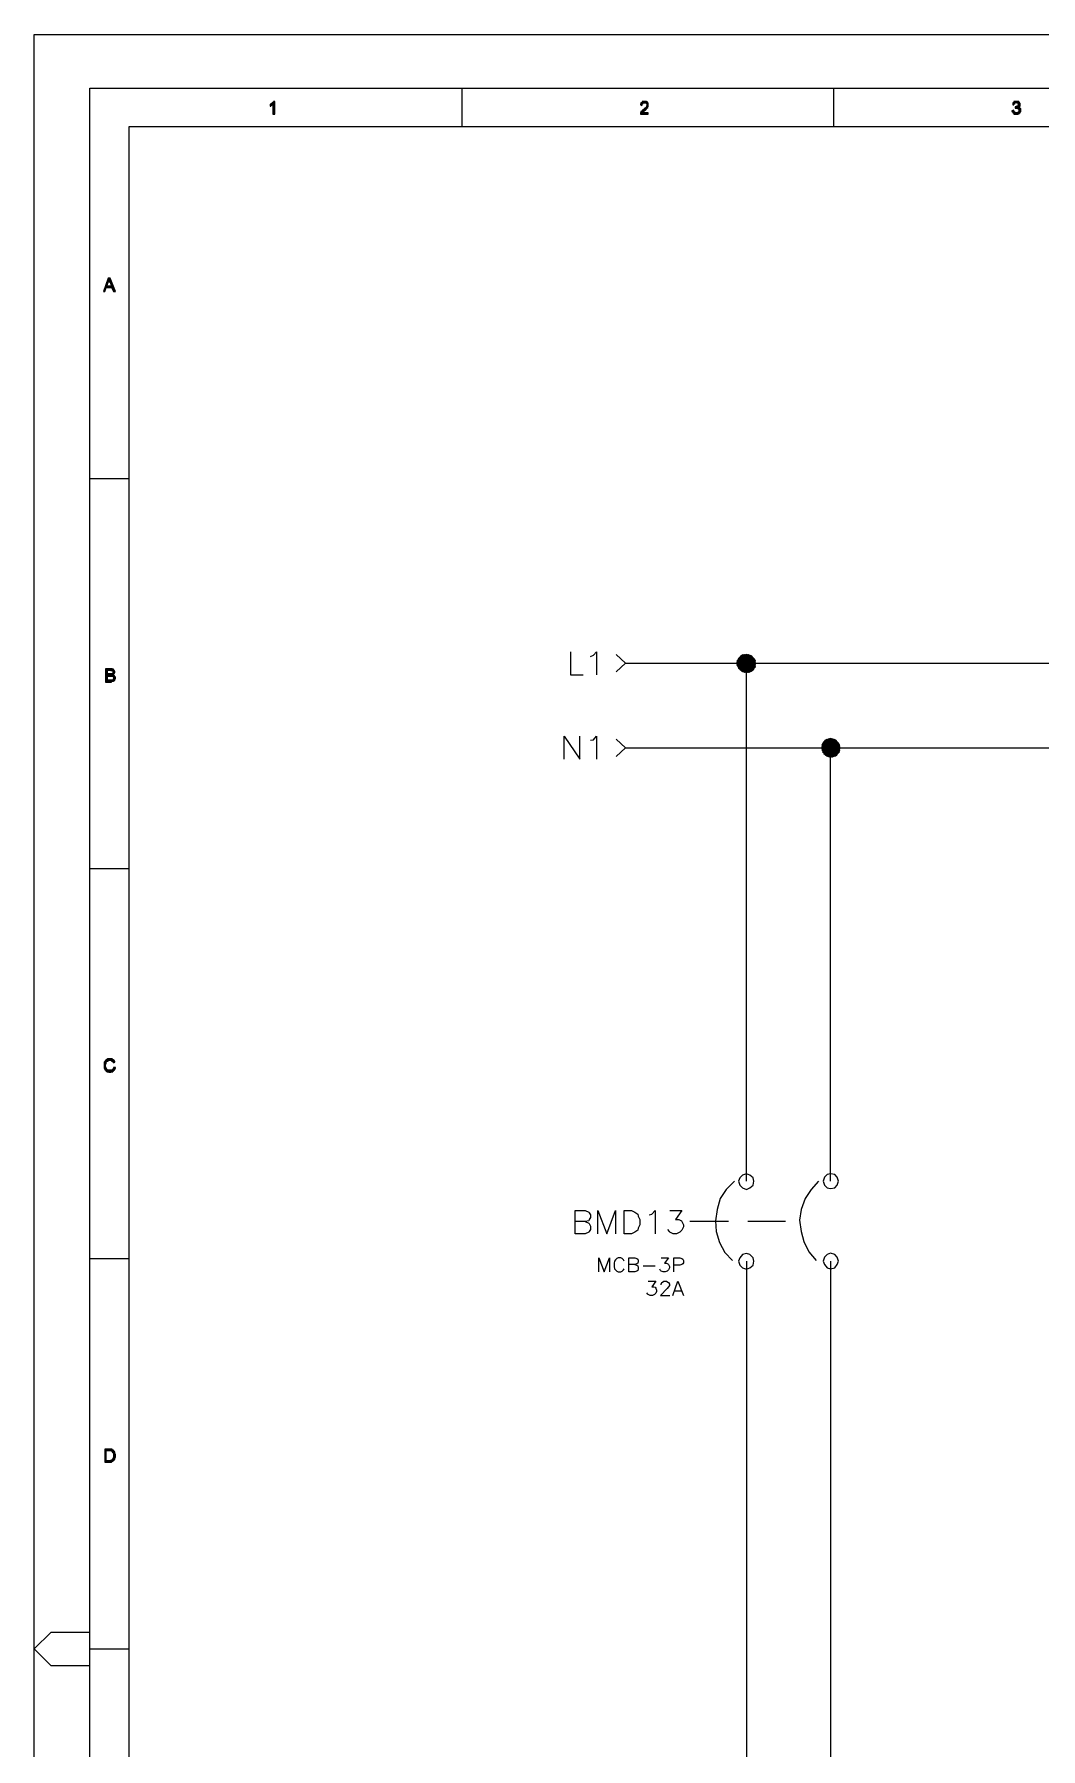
# Model space of a CAD drawing. Header units: millimetres. Extents: x 3 to 291, y 6 to 496.
# Drawn here: x 3 to 66.5, y 388.4 to 496.4 of the extents above; entities that cross this region are included whole.
import ezdxf

# ---------------------------------------------------------------- set-up
doc = ezdxf.new("R2010")
doc.units = ezdxf.units.MM
doc.layers.get('0').update_dxf_attribs({"linetype": 'CONTINUOUS'})

msp = doc.modelspace()

# ---------------------------------------------------------------- hatches: boundary and pattern name
for points in [[(17.95, 492.02), (17.9, 492.02), (17.9, 491.97), (17.9, 491.89), (17.95, 491.89), (17.95, 491.94), (17.98, 491.94), (18.03, 491.97), (18.07, 491.97), (18.07, 492.02)], [(18.2, 492.19), (18.12, 492.19), (18.12, 492.15), (18.07, 492.15), (18.07, 492.1), (18.03, 492.1), (18.03, 492.06), (17.98, 492.06), (17.98, 492.02), (17.95, 492.02), (18.07, 492.02), (18.07, 491.38), (18.2, 491.38)], [(41.49, 492.19), (41.46, 492.19), (41.41, 492.19), (41.36, 492.19), (41.36, 492.15), (41.33, 492.15), (41.33, 492.14), (41.33, 492.1), (41.28, 492.1), (41.28, 492.06), (41.25, 492.02), (41.25, 491.97), (41.33, 491.94), (41.36, 491.97), (41.36, 492.02), (41.36, 492.06), (41.41, 492.06), (41.41, 492.1), (41.46, 492.1), (41.49, 492.1), (41.71, 492.1), (41.71, 492.15), (41.71, 492.14), (41.66, 492.15), (41.66, 492.14), (41.63, 492.19), (41.58, 492.19), (41.54, 492.19)], [(41.71, 492.1), (41.49, 492.1), (41.54, 492.1), (41.58, 492.1), (41.63, 492.1), (41.63, 492.06), (41.66, 492.02), (41.66, 491.97), (41.66, 491.94), (41.63, 491.89), (41.63, 491.86), (41.58, 491.81), (41.54, 491.76), (41.49, 491.72), (41.46, 491.67), (41.41, 491.67), (41.41, 491.64), (41.36, 491.64), (41.36, 491.59), (41.33, 491.59), (41.33, 491.56), (41.28, 491.56), (41.28, 491.51), (41.25, 491.48), (41.25, 491.43), (41.25, 491.38), (41.74, 491.38), (41.74, 491.48), (41.36, 491.48), (41.41, 491.51), (41.41, 491.56), (41.46, 491.56), (41.49, 491.59), (41.54, 491.64), (41.58, 491.67), (41.63, 491.72), (41.66, 491.76), (41.71, 491.81), (41.71, 491.86), (41.74, 491.86), (41.74, 491.89), (41.74, 491.94), (41.74, 491.97), (41.74, 492.02), (41.74, 492.06)], [(64.76, 492.15), (64.76, 492.1), (64.71, 492.1), (64.71, 492.06), (64.71, 492.02), (64.71, 491.97), (64.79, 491.97), (64.79, 492.02), (64.84, 492.06), (64.84, 492.1), (64.87, 492.1), (64.92, 492.15), (64.92, 492.14)], [(64.92, 492.19), (64.87, 492.19), (64.84, 492.19), (64.79, 492.19), (64.79, 492.15), (64.79, 492.14), (64.76, 492.15), (64.92, 492.15), (64.95, 492.15), (64.95, 492.1), (65, 492.1), (65.04, 492.1), (65.04, 492.06), (65.09, 492.02), (65.09, 491.97), (65.04, 491.94), (65.04, 491.89), (65, 491.89), (64.95, 491.89), (64.95, 491.86), (64.92, 491.86), (65.09, 491.86), (65.14, 491.86), (65.14, 491.89), (65.17, 491.89), (65.17, 491.94), (65.17, 491.97), (65.17, 492.02), (65.17, 492.06), (65.14, 492.1), (65.14, 492.15), (65.09, 492.15), (65.09, 492.19), (65.04, 492.19), (65, 492.19), (64.95, 492.19)], [(65.14, 491.81), (64.95, 491.81), (64.95, 491.76), (65, 491.76), (65.04, 491.76), (65.04, 491.72), (65.09, 491.72), (65.09, 491.67), (65.09, 491.64), (65.09, 491.59), (65.09, 491.56), (65.09, 491.51), (65.04, 491.51), (65.04, 491.48), (65, 491.48), (64.95, 491.48), (64.76, 491.48), (64.76, 491.43), (64.79, 491.43), (64.79, 491.38), (64.84, 491.38), (64.87, 491.38), (64.92, 491.38), (64.95, 491.38), (65, 491.38), (65.04, 491.38), (65.09, 491.43), (65.14, 491.43), (65.14, 491.48), (65.17, 491.48), (65.17, 491.51), (65.22, 491.56), (65.22, 491.59), (65.22, 491.64), (65.22, 491.67), (65.22, 491.72), (65.17, 491.76)], [(64.87, 491.86), (64.87, 491.76), (64.92, 491.76), (64.95, 491.81), (65.14, 491.81), (65.09, 491.81), (65.04, 491.86), (65.09, 491.86), (64.92, 491.86)], [(64.79, 491.64), (64.66, 491.59), (64.66, 491.56), (64.71, 491.56), (64.71, 491.51), (64.71, 491.48), (64.76, 491.48), (64.95, 491.48), (64.92, 491.48), (64.87, 491.48), (64.84, 491.51), (64.79, 491.56), (64.79, 491.59)], [(7.83, 481.05), (7.69, 481.05), (7.4, 480.21), (7.48, 480.21), (7.58, 480.46), (7.91, 480.46), (7.61, 480.54), (7.69, 480.79), (7.74, 480.84), (7.74, 480.89), (7.74, 480.92), (7.74, 480.97)], [(7.83, 481.05), (7.74, 480.97), (7.74, 480.92), (7.78, 480.92), (7.78, 480.89), (7.78, 480.84), (7.78, 480.79), (7.83, 480.79), (7.91, 480.54), (7.61, 480.54), (7.91, 480.46), (8.04, 480.21), (8.16, 480.21)], [(7.83, 456.43), (7.53, 456.43), (7.53, 455.59), (7.83, 455.59), (7.86, 455.59), (7.91, 455.59), (7.91, 455.64), (7.96, 455.64), (7.99, 455.64), (8.04, 455.64), (8.07, 455.67), (8.12, 455.72), (7.66, 455.72), (7.66, 455.97), (7.83, 455.97), (8.07, 455.97), (8.07, 456.02), (8.04, 456.02), (8.04, 456.05), (7.99, 456.05), (8.04, 456.05), (7.66, 456.1), (7.66, 456.35), (7.78, 456.35), (8.07, 456.35), (8.04, 456.35), (8.04, 456.4), (7.99, 456.4), (7.96, 456.4), (7.96, 456.43), (7.91, 456.43), (7.86, 456.43)], [(8.07, 456.35), (7.78, 456.35), (7.83, 456.35), (7.86, 456.32), (7.91, 456.32), (7.96, 456.32), (7.99, 456.27), (7.99, 456.24), (7.99, 456.19), (7.99, 456.15), (7.99, 456.14), (7.96, 456.1), (7.91, 456.1), (7.86, 456.1), (7.83, 456.1), (7.66, 456.1), (8.04, 456.05), (8.04, 456.1), (8.07, 456.1), (8.07, 456.15), (8.07, 456.14), (8.12, 456.19), (8.12, 456.24), (8.12, 456.27), (8.07, 456.27), (8.07, 456.32)], [(8.07, 455.97), (7.83, 455.97), (7.86, 455.97), (7.91, 455.97), (7.96, 455.97), (7.99, 455.97), (7.99, 455.94), (8.04, 455.94), (8.04, 455.89), (8.04, 455.86), (8.04, 455.81), (8.04, 455.76), (7.99, 455.76), (7.99, 455.72), (7.96, 455.72), (7.91, 455.72), (7.86, 455.72), (7.83, 455.72), (7.66, 455.72), (8.12, 455.72), (8.12, 455.76), (8.16, 455.81), (8.16, 455.86), (8.16, 455.89), (8.12, 455.94), (8.12, 455.97)], [(7.83, 431.83), (7.78, 431.83), (7.74, 431.83), (7.69, 431.83), (7.66, 431.83), (7.61, 431.8), (7.61, 431.78), (7.58, 431.8), (7.58, 431.75), (7.53, 431.75), (7.53, 431.7), (7.48, 431.7), (7.48, 431.67), (7.45, 431.62), (7.45, 431.58), (7.45, 431.53), (7.45, 431.5), (7.45, 431.45), (7.45, 431.4), (7.45, 431.37), (7.45, 431.32), (7.45, 431.29), (7.45, 431.24), (7.48, 431.2), (7.48, 431.15), (7.53, 431.12), (7.58, 431.07), (7.78, 431.12), (7.74, 431.12), (7.69, 431.12), (7.66, 431.12), (7.66, 431.15), (7.61, 431.15), (7.61, 431.2), (7.58, 431.2), (7.58, 431.24), (7.58, 431.29), (7.53, 431.32), (7.53, 431.37), (7.53, 431.4), (7.53, 431.45), (7.53, 431.5), (7.53, 431.53), (7.58, 431.53), (7.58, 431.58), (7.58, 431.62), (7.58, 431.67), (7.61, 431.67), (7.66, 431.7), (7.69, 431.7), (7.69, 431.75), (7.74, 431.75), (7.78, 431.75), (7.83, 431.75), (8.04, 431.75), (8.04, 431.8), (8.04, 431.78), (7.99, 431.8), (7.99, 431.78), (7.96, 431.83), (7.91, 431.83), (7.86, 431.83)], [(8.04, 431.29), (8.04, 431.24), (7.99, 431.2), (7.99, 431.15), (7.96, 431.15), (7.96, 431.12), (7.91, 431.12), (7.86, 431.12), (7.83, 431.12), (7.78, 431.12), (7.58, 431.07), (7.61, 431.07), (7.61, 431.02), (7.66, 431.02), (7.69, 431.02), (7.74, 430.99), (7.78, 430.99), (7.83, 430.99), (7.86, 430.99), (7.86, 431.02), (7.91, 431.02), (7.96, 431.02), (7.99, 431.02), (7.99, 431.07), (8.04, 431.07), (8.04, 431.12), (8.07, 431.12), (8.07, 431.15), (8.12, 431.15), (8.12, 431.2), (8.12, 431.24), (8.16, 431.24), (8.16, 431.29)], [(8.04, 431.75), (7.83, 431.75), (7.86, 431.75), (7.91, 431.75), (7.91, 431.7), (7.96, 431.7), (7.99, 431.7), (7.99, 431.67), (7.99, 431.62), (8.04, 431.62), (8.04, 431.58), (8.12, 431.62), (8.12, 431.67), (8.12, 431.7), (8.07, 431.7), (8.07, 431.75)], [(7.74, 407.23), (7.48, 407.23), (7.48, 406.42), (7.78, 406.42), (7.83, 406.42), (7.86, 406.42), (7.91, 406.42), (7.96, 406.47), (7.99, 406.47), (8.04, 406.5), (7.58, 406.5), (7.58, 407.15), (7.74, 407.15), (8.04, 407.15), (8.04, 407.18), (7.99, 407.18), (7.96, 407.18), (7.96, 407.23), (7.91, 407.23), (7.86, 407.23), (7.83, 407.23), (7.78, 407.23)], [(8.04, 407.15), (7.74, 407.15), (7.78, 407.15), (7.83, 407.15), (7.86, 407.15), (7.91, 407.15), (7.91, 407.1), (7.96, 407.1), (7.96, 407.05), (7.99, 407.05), (7.99, 407.02), (8.04, 406.97), (8.04, 406.93), (8.04, 406.88), (8.04, 406.85), (8.04, 406.8), (8.04, 406.77), (8.04, 406.72), (8.04, 406.67), (7.99, 406.67), (7.99, 406.64), (7.99, 406.59), (7.96, 406.59), (7.96, 406.55), (7.91, 406.55), (7.86, 406.55), (7.86, 406.5), (7.83, 406.5), (7.78, 406.5), (7.74, 406.5), (7.58, 406.5), (8.04, 406.5), (8.04, 406.55), (8.07, 406.55), (8.07, 406.59), (8.12, 406.59), (8.12, 406.64), (8.12, 406.67), (8.12, 406.72), (8.16, 406.72), (8.16, 406.77), (8.16, 406.8), (8.16, 406.85), (8.16, 406.88), (8.16, 406.93), (8.12, 406.93), (8.12, 406.97), (8.12, 407.02), (8.12, 407.05), (8.07, 407.1)]]:
    msp.add_hatch(color=7).paths.add_polyline_path(points)

# ---------------------------------------------------------------- linework, layer by layer
at = {"color": 7, "linetype": 'Continuous', "lineweight": 25}
for points in [[(3.04, 496.42), (291.47, 496.42), (291.47, 292.69), (3.04, 292.69)], [(9.02, 490.62), (285.49, 490.62), (285.49, 298.76), (9.02, 298.76)]]:
    msp.add_lwpolyline(points, close=True, dxfattribs=at)
at = {"color": 7, "linetype": 'Continuous', "lineweight": 5}
msp.add_lwpolyline([(6.55, 493.03), (287.96, 493.03), (287.96, 296.27), (6.55, 296.27)], close=True, dxfattribs=at)
for points in [[(30.01, 490.58), (30.01, 493.03), (30.01, 493.03)], [(53.44, 490.58), (53.44, 493.03), (53.44, 493.03)], [(6.55, 468.43), (9.02, 468.43), (9.02, 468.43)], [(6.55, 443.83), (9.02, 443.83), (9.02, 443.83)], [(6.55, 419.26), (9.02, 419.26), (9.02, 419.26)], [(47.93, 419.09), (47.93, 376.69), (47.93, 376.69)], [(53.22, 419.09), (53.22, 376.74), (53.22, 376.74)], [(6.55, 393.58), (4.1, 393.58), (3.04, 394.64), (4.1, 395.7), (6.55, 395.7)], [(6.55, 394.64), (9.02, 394.64), (9.02, 394.64)]]:
    msp.add_lwpolyline(points, dxfattribs=at)
at = {"color": 7, "linetype": 'Continuous', "lineweight": -2}
for points in [[(17.95, 492.02), (17.95, 492.02), (17.9, 492.02), (17.9, 491.97), (17.9, 491.89), (17.9, 491.89), (17.9, 491.89), (17.95, 491.89), (17.95, 491.94), (17.98, 491.94), (17.98, 491.94), (17.98, 491.94), (18.03, 491.97), (18.03, 491.97), (18.07, 491.97), (18.07, 492.02), (18.07, 492.02)], [(18.2, 492.19), (18.12, 492.19), (18.12, 492.19), (18.12, 492.19), (18.12, 492.15), (18.07, 492.15), (18.07, 492.1), (18.07, 492.1), (18.03, 492.1), (18.03, 492.06), (18.03, 492.06), (17.98, 492.06), (17.98, 492.02), (17.95, 492.02), (18.07, 492.02), (18.07, 491.38), (18.2, 491.38)], [(41.49, 492.19), (41.49, 492.19), (41.46, 492.19), (41.46, 492.19), (41.41, 492.19), (41.41, 492.19), (41.36, 492.19), (41.36, 492.15), (41.33, 492.15), (41.33, 492.14), (41.33, 492.1), (41.28, 492.1), (41.28, 492.1), (41.28, 492.06), (41.28, 492.06), (41.25, 492.02), (41.25, 492.02), (41.25, 491.97), (41.25, 491.97), (41.33, 491.94), (41.36, 491.97), (41.36, 491.97), (41.36, 492.02), (41.36, 492.02), (41.36, 492.06), (41.41, 492.06), (41.41, 492.06), (41.41, 492.1), (41.46, 492.1), (41.46, 492.1), (41.49, 492.1), (41.49, 492.1), (41.71, 492.1), (41.71, 492.15), (41.71, 492.14), (41.66, 492.15), (41.66, 492.14), (41.66, 492.14), (41.63, 492.19), (41.63, 492.19), (41.58, 492.19), (41.58, 492.19), (41.54, 492.19)], [(41.71, 492.1), (41.49, 492.1), (41.54, 492.1), (41.54, 492.1), (41.58, 492.1), (41.58, 492.1), (41.63, 492.1), (41.63, 492.06), (41.63, 492.06), (41.63, 492.06), (41.66, 492.02), (41.66, 492.02), (41.66, 491.97), (41.66, 491.97), (41.66, 491.94), (41.66, 491.94), (41.66, 491.94), (41.63, 491.89), (41.63, 491.89), (41.63, 491.86), (41.63, 491.86), (41.58, 491.81), (41.58, 491.81), (41.58, 491.81), (41.54, 491.76), (41.54, 491.76), (41.54, 491.76), (41.49, 491.72), (41.49, 491.72), (41.46, 491.67), (41.46, 491.67), (41.41, 491.67), (41.41, 491.64), (41.36, 491.64), (41.36, 491.59), (41.33, 491.59), (41.33, 491.59), (41.33, 491.56), (41.28, 491.56), (41.28, 491.56), (41.28, 491.51), (41.28, 491.51), (41.25, 491.48), (41.25, 491.48), (41.25, 491.43), (41.25, 491.43), (41.25, 491.43), (41.25, 491.38), (41.25, 491.38), (41.74, 491.38), (41.74, 491.48), (41.36, 491.48), (41.36, 491.48), (41.36, 491.48), (41.41, 491.51), (41.41, 491.51), (41.41, 491.51), (41.41, 491.56), (41.46, 491.56), (41.46, 491.56), (41.49, 491.59), (41.49, 491.59), (41.54, 491.64), (41.54, 491.64), (41.54, 491.64), (41.58, 491.67), (41.58, 491.67), (41.63, 491.72), (41.63, 491.72), (41.63, 491.72), (41.66, 491.76), (41.66, 491.76), (41.66, 491.76), (41.66, 491.76), (41.71, 491.81), (41.71, 491.81), (41.71, 491.86), (41.74, 491.86), (41.74, 491.89), (41.74, 491.89), (41.74, 491.89), (41.74, 491.94), (41.74, 491.94), (41.74, 491.97), (41.74, 491.97), (41.74, 491.97), (41.74, 492.02), (41.74, 492.02), (41.74, 492.06), (41.74, 492.06)], [(64.76, 492.15), (64.76, 492.1), (64.76, 492.1), (64.71, 492.1), (64.71, 492.06), (64.71, 492.06), (64.71, 492.02), (64.71, 491.97), (64.79, 491.97), (64.79, 491.97), (64.79, 492.02), (64.79, 492.02), (64.84, 492.06), (64.84, 492.06), (64.84, 492.1), (64.84, 492.1), (64.87, 492.1), (64.87, 492.1), (64.92, 492.15), (64.92, 492.14)], [(64.92, 492.19), (64.92, 492.19), (64.87, 492.19), (64.87, 492.19), (64.84, 492.19), (64.84, 492.19), (64.79, 492.19), (64.79, 492.19), (64.79, 492.15), (64.79, 492.14), (64.76, 492.15), (64.92, 492.15), (64.95, 492.15), (64.95, 492.1), (65, 492.1), (65, 492.1), (65.04, 492.1), (65.04, 492.06), (65.04, 492.06), (65.04, 492.06), (65.09, 492.02), (65.09, 492.02), (65.09, 491.97), (65.09, 491.97), (65.04, 491.94), (65.04, 491.94), (65.04, 491.89), (65, 491.89), (65, 491.89), (65, 491.89), (64.95, 491.89), (64.95, 491.86), (64.92, 491.86), (64.92, 491.86), (65.09, 491.86), (65.14, 491.86), (65.14, 491.89), (65.14, 491.89), (65.17, 491.89), (65.17, 491.94), (65.17, 491.94), (65.17, 491.97), (65.17, 491.97), (65.17, 492.02), (65.17, 492.02), (65.17, 492.06), (65.17, 492.06), (65.14, 492.1), (65.14, 492.1), (65.14, 492.1), (65.14, 492.15), (65.09, 492.15), (65.09, 492.19), (65.04, 492.19), (65.04, 492.19), (65.04, 492.19), (65, 492.19), (64.95, 492.19), (64.95, 492.19)], [(65.14, 491.81), (64.95, 491.81), (64.95, 491.76), (65, 491.76), (65, 491.76), (65.04, 491.76), (65.04, 491.76), (65.04, 491.72), (65.09, 491.72), (65.09, 491.72), (65.09, 491.67), (65.09, 491.67), (65.09, 491.64), (65.09, 491.64), (65.09, 491.64), (65.09, 491.59), (65.09, 491.59), (65.09, 491.56), (65.09, 491.56), (65.09, 491.51), (65.04, 491.51), (65.04, 491.51), (65.04, 491.48), (65, 491.48), (65, 491.48), (64.95, 491.48), (64.95, 491.48), (64.76, 491.48), (64.76, 491.43), (64.79, 491.43), (64.79, 491.43), (64.79, 491.38), (64.84, 491.38), (64.84, 491.38), (64.87, 491.38), (64.87, 491.38), (64.92, 491.38), (64.92, 491.38), (64.95, 491.38), (64.95, 491.38), (65, 491.38), (65, 491.38), (65.04, 491.38), (65.04, 491.38), (65.09, 491.43), (65.09, 491.43), (65.14, 491.43), (65.14, 491.48), (65.14, 491.48), (65.17, 491.48), (65.17, 491.48), (65.17, 491.51), (65.17, 491.51), (65.22, 491.56), (65.22, 491.56), (65.22, 491.59), (65.22, 491.59), (65.22, 491.64), (65.22, 491.64), (65.22, 491.67), (65.22, 491.67), (65.22, 491.72), (65.22, 491.72), (65.17, 491.76), (65.17, 491.76), (65.17, 491.76)], [(64.87, 491.86), (64.87, 491.76), (64.87, 491.76), (64.92, 491.76), (64.92, 491.76), (64.95, 491.81), (65.14, 491.81), (65.14, 491.81), (65.09, 491.81), (65.09, 491.81), (65.04, 491.86), (65.09, 491.86), (65.09, 491.86), (64.92, 491.86)], [(64.79, 491.64), (64.66, 491.59), (64.66, 491.59), (64.66, 491.56), (64.71, 491.56), (64.71, 491.51), (64.71, 491.51), (64.71, 491.48), (64.76, 491.48), (64.76, 491.48), (64.95, 491.48), (64.92, 491.48), (64.87, 491.48), (64.87, 491.48), (64.87, 491.48), (64.84, 491.51), (64.84, 491.51), (64.84, 491.51), (64.84, 491.51), (64.79, 491.56), (64.79, 491.56), (64.79, 491.59)], [(7.83, 481.05), (7.69, 481.05), (7.4, 480.21), (7.48, 480.21), (7.58, 480.46), (7.91, 480.46), (7.61, 480.54), (7.69, 480.79), (7.69, 480.79), (7.69, 480.79), (7.74, 480.84), (7.74, 480.84), (7.74, 480.89), (7.74, 480.89), (7.74, 480.92), (7.74, 480.97)], [(7.83, 481.05), (7.74, 480.97), (7.74, 480.92), (7.78, 480.92), (7.78, 480.89), (7.78, 480.89), (7.78, 480.84), (7.78, 480.84), (7.78, 480.79), (7.83, 480.79), (7.91, 480.54), (7.61, 480.54), (7.91, 480.46), (8.04, 480.21), (8.16, 480.21)], [(7.83, 456.43), (7.53, 456.43), (7.53, 455.59), (7.83, 455.59), (7.86, 455.59), (7.91, 455.59), (7.91, 455.64), (7.96, 455.64), (7.96, 455.64), (7.99, 455.64), (7.99, 455.64), (7.99, 455.64), (8.04, 455.64), (8.04, 455.64), (8.07, 455.67), (8.07, 455.67), (8.07, 455.67), (8.12, 455.72), (7.66, 455.72), (7.66, 455.97), (7.83, 455.97), (8.07, 455.97), (8.07, 456.02), (8.07, 456.02), (8.04, 456.02), (8.04, 456.05), (7.99, 456.05), (7.99, 456.05), (8.04, 456.05), (8.04, 456.05), (7.66, 456.1), (7.66, 456.35), (7.78, 456.35), (8.07, 456.35), (8.07, 456.35), (8.04, 456.35), (8.04, 456.4), (7.99, 456.4), (7.99, 456.4), (7.99, 456.4), (7.96, 456.4), (7.96, 456.43), (7.91, 456.43), (7.91, 456.43), (7.86, 456.43)], [(8.07, 456.35), (7.78, 456.35), (7.83, 456.35), (7.86, 456.32), (7.86, 456.32), (7.91, 456.32), (7.91, 456.32), (7.91, 456.32), (7.96, 456.32), (7.96, 456.32), (7.96, 456.32), (7.99, 456.27), (7.99, 456.27), (7.99, 456.27), (7.99, 456.24), (7.99, 456.24), (7.99, 456.19), (7.99, 456.19), (7.99, 456.15), (7.99, 456.14), (7.99, 456.14), (7.96, 456.1), (7.96, 456.1), (7.91, 456.1), (7.91, 456.1), (7.91, 456.1), (7.86, 456.1), (7.86, 456.1), (7.83, 456.1), (7.66, 456.1), (8.04, 456.05), (8.04, 456.1), (8.07, 456.1), (8.07, 456.15), (8.07, 456.14), (8.07, 456.14), (8.12, 456.19), (8.12, 456.19), (8.12, 456.24), (8.12, 456.24), (8.12, 456.24), (8.12, 456.27), (8.07, 456.27), (8.07, 456.32), (8.07, 456.32)], [(8.07, 455.97), (7.83, 455.97), (7.83, 455.97), (7.86, 455.97), (7.91, 455.97), (7.91, 455.97), (7.96, 455.97), (7.96, 455.97), (7.96, 455.97), (7.99, 455.97), (7.99, 455.94), (7.99, 455.94), (8.04, 455.94), (8.04, 455.89), (8.04, 455.89), (8.04, 455.86), (8.04, 455.86), (8.04, 455.81), (8.04, 455.81), (8.04, 455.76), (7.99, 455.76), (7.99, 455.76), (7.99, 455.72), (7.96, 455.72), (7.96, 455.72), (7.91, 455.72), (7.91, 455.72), (7.91, 455.72), (7.86, 455.72), (7.83, 455.72), (7.66, 455.72), (8.12, 455.72), (8.12, 455.72), (8.12, 455.76), (8.12, 455.76), (8.12, 455.76), (8.16, 455.81), (8.16, 455.86), (8.16, 455.86), (8.16, 455.89), (8.16, 455.89), (8.12, 455.94), (8.12, 455.94), (8.12, 455.97), (8.12, 455.97), (8.12, 455.97)], [(7.83, 431.83), (7.83, 431.83), (7.78, 431.83), (7.78, 431.83), (7.74, 431.83), (7.69, 431.83), (7.69, 431.83), (7.66, 431.83), (7.66, 431.83), (7.61, 431.8), (7.61, 431.78), (7.61, 431.78), (7.58, 431.8), (7.58, 431.75), (7.53, 431.75), (7.53, 431.75), (7.53, 431.7), (7.48, 431.7), (7.48, 431.67), (7.48, 431.67), (7.48, 431.67), (7.45, 431.62), (7.45, 431.62), (7.45, 431.58), (7.45, 431.58), (7.45, 431.53), (7.45, 431.53), (7.45, 431.5), (7.45, 431.5), (7.45, 431.45), (7.45, 431.45), (7.45, 431.4), (7.45, 431.37), (7.45, 431.37), (7.45, 431.32), (7.45, 431.32), (7.45, 431.29), (7.45, 431.29), (7.45, 431.24), (7.45, 431.24), (7.48, 431.2), (7.48, 431.2), (7.48, 431.15), (7.48, 431.15), (7.53, 431.12), (7.53, 431.12), (7.53, 431.12), (7.58, 431.07), (7.78, 431.12), (7.78, 431.12), (7.78, 431.12), (7.74, 431.12), (7.74, 431.12), (7.69, 431.12), (7.69, 431.12), (7.66, 431.12), (7.66, 431.15), (7.61, 431.15), (7.61, 431.15), (7.61, 431.2), (7.58, 431.2), (7.58, 431.24), (7.58, 431.24), (7.58, 431.24), (7.58, 431.29), (7.58, 431.29), (7.53, 431.32), (7.53, 431.32), (7.53, 431.37), (7.53, 431.37), (7.53, 431.4), (7.53, 431.45), (7.53, 431.45), (7.53, 431.5), (7.53, 431.5), (7.53, 431.53), (7.58, 431.53), (7.58, 431.58), (7.58, 431.58), (7.58, 431.62), (7.58, 431.62), (7.58, 431.67), (7.61, 431.67), (7.61, 431.67), (7.66, 431.7), (7.66, 431.7), (7.66, 431.7), (7.69, 431.7), (7.69, 431.75), (7.69, 431.75), (7.74, 431.75), (7.74, 431.75), (7.78, 431.75), (7.83, 431.75), (8.04, 431.75), (8.04, 431.8), (8.04, 431.78), (7.99, 431.8), (7.99, 431.78), (7.96, 431.83), (7.96, 431.83), (7.91, 431.83), (7.91, 431.83), (7.86, 431.83), (7.86, 431.83)], [(8.04, 431.29), (8.04, 431.29), (8.04, 431.29), (8.04, 431.24), (8.04, 431.24), (7.99, 431.2), (7.99, 431.2), (7.99, 431.15), (7.96, 431.15), (7.96, 431.15), (7.96, 431.15), (7.96, 431.12), (7.91, 431.12), (7.91, 431.12), (7.86, 431.12), (7.86, 431.12), (7.83, 431.12), (7.78, 431.12), (7.58, 431.07), (7.58, 431.07), (7.61, 431.07), (7.61, 431.02), (7.61, 431.02), (7.66, 431.02), (7.66, 431.02), (7.69, 431.02), (7.69, 431.02), (7.74, 430.99), (7.74, 430.99), (7.78, 430.99), (7.83, 430.99), (7.83, 430.99), (7.83, 430.99), (7.86, 430.99), (7.86, 431.02), (7.91, 431.02), (7.96, 431.02), (7.96, 431.02), (7.96, 431.02), (7.99, 431.02), (7.99, 431.07), (8.04, 431.07), (8.04, 431.07), (8.04, 431.12), (8.07, 431.12), (8.07, 431.12), (8.07, 431.15), (8.12, 431.15), (8.12, 431.2), (8.12, 431.2), (8.12, 431.24), (8.16, 431.24), (8.16, 431.29)], [(8.04, 431.75), (7.83, 431.75), (7.83, 431.75), (7.83, 431.75), (7.86, 431.75), (7.91, 431.75), (7.91, 431.75), (7.91, 431.7), (7.96, 431.7), (7.96, 431.7), (7.99, 431.7), (7.99, 431.67), (7.99, 431.67), (7.99, 431.62), (8.04, 431.62), (8.04, 431.58), (8.12, 431.62), (8.12, 431.62), (8.12, 431.67), (8.12, 431.67), (8.12, 431.7), (8.07, 431.7), (8.07, 431.7), (8.07, 431.75)], [(7.74, 407.23), (7.48, 407.23), (7.48, 406.42), (7.78, 406.42), (7.78, 406.42), (7.83, 406.42), (7.83, 406.42), (7.86, 406.42), (7.86, 406.42), (7.91, 406.42), (7.91, 406.42), (7.96, 406.47), (7.96, 406.47), (7.99, 406.47), (7.99, 406.47), (7.99, 406.47), (8.04, 406.5), (8.04, 406.5), (7.58, 406.5), (7.58, 407.15), (7.74, 407.15), (8.04, 407.15), (8.04, 407.18), (7.99, 407.18), (7.99, 407.18), (7.96, 407.18), (7.96, 407.23), (7.91, 407.23), (7.91, 407.23), (7.91, 407.23), (7.86, 407.23), (7.86, 407.23), (7.83, 407.23), (7.83, 407.23), (7.78, 407.23)], [(8.04, 407.15), (7.74, 407.15), (7.74, 407.15), (7.78, 407.15), (7.83, 407.15), (7.83, 407.15), (7.86, 407.15), (7.86, 407.15), (7.91, 407.15), (7.91, 407.15), (7.91, 407.1), (7.96, 407.1), (7.96, 407.1), (7.96, 407.05), (7.99, 407.05), (7.99, 407.02), (7.99, 407.02), (7.99, 407.02), (8.04, 406.97), (8.04, 406.97), (8.04, 406.93), (8.04, 406.93), (8.04, 406.88), (8.04, 406.85), (8.04, 406.85), (8.04, 406.8), (8.04, 406.8), (8.04, 406.77), (8.04, 406.72), (8.04, 406.72), (8.04, 406.67), (8.04, 406.67), (7.99, 406.67), (7.99, 406.64), (7.99, 406.64), (7.99, 406.59), (7.96, 406.59), (7.96, 406.59), (7.96, 406.55), (7.91, 406.55), (7.91, 406.55), (7.86, 406.55), (7.86, 406.5), (7.86, 406.5), (7.83, 406.5), (7.83, 406.5), (7.78, 406.5), (7.74, 406.5), (7.58, 406.5), (8.04, 406.5), (8.04, 406.55), (8.07, 406.55), (8.07, 406.55), (8.07, 406.59), (8.12, 406.59), (8.12, 406.64), (8.12, 406.64), (8.12, 406.67), (8.12, 406.67), (8.12, 406.67), (8.12, 406.72), (8.16, 406.72), (8.16, 406.77), (8.16, 406.8), (8.16, 406.8), (8.16, 406.85), (8.16, 406.85), (8.16, 406.88), (8.16, 406.88), (8.16, 406.93), (8.12, 406.93), (8.12, 406.97), (8.12, 406.97), (8.12, 407.02), (8.12, 407.02), (8.12, 407.05), (8.12, 407.05), (8.07, 407.1), (8.07, 407.1), (8.07, 407.1)]]:
    msp.add_lwpolyline(points, close=True, dxfattribs=at)
at = {"color": 7, "linetype": 'Continuous', "lineweight": 20}
for points in [[(36.84, 457.49), (36.84, 456.05), (37.64, 456.05)], [(38.1, 457.21), (38.28, 457.29), (38.48, 457.49), (38.48, 456.05)], [(39.72, 457.33), (40.3, 456.78), (39.72, 456.24)], [(47.33, 456.91), (47.81, 457.33), (47.33, 456.86), (47.85, 457.33), (47.33, 456.82), (47.9, 457.33), (47.33, 456.78), (47.9, 457.33)], [(47.33, 456.78), (47.93, 457.33), (47.33, 456.73), (47.93, 457.33)], [(47.33, 456.73), (47.98, 457.33), (47.33, 456.7), (47.98, 457.33)], [(47.33, 456.7), (48.01, 457.33), (47.33, 456.65), (48.01, 457.33)], [(47.33, 456.65), (48.06, 457.33), (47.33, 456.62)], [(47.71, 457.33), (47.38, 456.95), (47.76, 457.33), (47.38, 456.91)], [(48.06, 457.33), (47.38, 456.62), (48.1, 457.33), (47.38, 456.57), (48.1, 457.33)], [(47.68, 457.29), (47.38, 457), (47.71, 457.29)], [(48.1, 457.29), (47.38, 456.57), (48.15, 457.29), (47.38, 456.53), (48.15, 457.29), (47.38, 456.53), (48.19, 457.29), (47.43, 456.48), (48.19, 457.29), (47.43, 456.48), (48.23, 457.25), (47.43, 456.43), (48.23, 457.25), (47.43, 456.43)], [(47.43, 457.03), (47.63, 457.29), (47.63, 457.29)], [(47.43, 457.08), (47.6, 457.25), (47.6, 457.25)], [(48.28, 457.25), (47.47, 456.4), (48.28, 457.21), (47.47, 456.4), (48.31, 457.21), (47.52, 456.4)], [(47.47, 457.11), (47.55, 457.21), (47.55, 457.21)], [(48.31, 457.21), (47.52, 456.35), (48.31, 457.16), (47.52, 456.35), (48.36, 457.16), (47.52, 456.35)], [(47.55, 456.32), (48.36, 457.16), (47.55, 456.32), (48.36, 457.11), (47.55, 456.32), (48.39, 457.11), (47.6, 456.32)], [(40.3, 456.78), (271.18, 456.78), (271.18, 456.78)], [(48.39, 457.11), (47.6, 456.27), (48.39, 457.08), (47.6, 456.27)], [(48.39, 457.08), (47.63, 456.27), (48.44, 457.08)], [(47.63, 456.24), (48.44, 457.03), (47.68, 456.24), (48.44, 457), (47.68, 456.24), (48.44, 457)], [(48.49, 457), (47.71, 456.24), (48.49, 456.95), (47.71, 456.24)], [(47.76, 456.24), (48.49, 456.95), (47.76, 456.19), (48.49, 456.91), (47.76, 456.19)], [(48.49, 456.91), (47.81, 456.19), (48.49, 456.86), (47.81, 456.19)], [(48.49, 456.86), (47.85, 456.19), (48.49, 456.82), (47.85, 456.19)], [(48.49, 456.82), (47.9, 456.19), (48.49, 456.78), (47.9, 456.19)], [(47.93, 424.12), (47.93, 456.78), (47.93, 456.78)], [(48.49, 456.78), (47.93, 456.19), (48.49, 456.73), (47.93, 456.19)], [(48.49, 456.7), (48.01, 456.19), (48.49, 456.65), (48.06, 456.19), (48.49, 456.62), (48.1, 456.19)], [(48.1, 456.24), (48.49, 456.57), (48.15, 456.24), (48.44, 456.53)], [(48.19, 456.24), (48.44, 456.48), (48.44, 456.48)], [(48.23, 456.27), (48.39, 456.43), (48.39, 456.43)], [(48.28, 456.32), (48.39, 456.4), (48.39, 456.4)], [(36.45, 450.73), (36.45, 452.17), (37.42, 450.73), (37.42, 452.17)], [(38.1, 451.92), (38.28, 451.95), (38.48, 452.17), (38.48, 450.73)], [(39.72, 452), (40.3, 451.44), (39.72, 450.89)], [(53.14, 452), (52.68, 451.52), (53.14, 452.03)], [(52.68, 451.52), (53.19, 452.03), (52.68, 451.49), (53.22, 452.03), (52.68, 451.44), (53.22, 452.03)], [(52.68, 451.44), (53.27, 452.03), (52.68, 451.4), (53.27, 452.03)], [(52.68, 451.4), (53.31, 452.03), (52.68, 451.36), (53.31, 452.03)], [(52.68, 451.36), (53.36, 452), (52.68, 451.32), (53.36, 452)], [(52.68, 451.32), (53.39, 452), (52.68, 451.27), (53.39, 452)], [(52.73, 451.65), (53.01, 452), (53.01, 452)], [(52.73, 451.24), (53.44, 452), (52.73, 451.24), (53.49, 452), (52.73, 451.19), (53.49, 451.95), (52.73, 451.19), (53.52, 451.95), (52.73, 451.14), (53.52, 451.95), (52.76, 451.14), (53.57, 451.95)], [(52.98, 451.95), (52.73, 451.7), (53.01, 451.95)], [(52.76, 451.74), (52.93, 451.95), (52.93, 451.95)], [(52.76, 451.14), (53.57, 451.92), (52.76, 451.11), (53.57, 451.92), (52.76, 451.11), (53.6, 451.92), (52.81, 451.06), (53.6, 451.92)], [(52.81, 451.82), (52.89, 451.87), (52.89, 451.87)], [(52.81, 451.06), (53.6, 451.87), (52.81, 451.06), (53.65, 451.87), (52.81, 451.02)], [(53.65, 451.87), (52.84, 451.02), (53.65, 451.82), (52.84, 451.02), (53.69, 451.82), (52.84, 451.02)], [(52.89, 450.97), (53.69, 451.82), (52.89, 450.97), (53.69, 451.79), (52.89, 450.97), (53.74, 451.79), (52.93, 450.97)], [(52.93, 450.94), (53.74, 451.74), (52.93, 450.94), (53.74, 451.74), (52.98, 450.94), (53.74, 451.7)], [(40.3, 451.44), (271.18, 451.44), (271.18, 451.44)], [(53.01, 450.94), (53.79, 451.7), (53.01, 450.89), (53.79, 451.65), (53.01, 450.89)], [(53.79, 451.65), (53.06, 450.89), (53.79, 451.62), (53.06, 450.89), (53.82, 451.62), (53.11, 450.89), (53.82, 451.57), (53.11, 450.89)], [(53.14, 450.89), (53.82, 451.57), (53.82, 451.57)], [(53.82, 451.52), (53.19, 450.86), (53.82, 451.49), (53.19, 450.86)], [(53.82, 451.49), (53.22, 450.86), (53.82, 451.44), (53.22, 450.86)], [(53.22, 424.12), (53.22, 451.44), (53.22, 451.44)], [(53.82, 451.44), (53.27, 450.86), (53.82, 451.4), (53.27, 450.86)], [(53.36, 450.86), (53.82, 451.36), (53.82, 451.36)], [(53.36, 450.89), (53.82, 451.32), (53.39, 450.89), (53.82, 451.27)], [(53.79, 451.27), (53.44, 450.89), (53.79, 451.24)], [(53.49, 450.89), (53.79, 451.19), (53.52, 450.94)], [(53.57, 450.94), (53.74, 451.14), (53.74, 451.14)], [(53.6, 450.97), (53.69, 451.11), (53.69, 451.11)], [(47.17, 424.12), (46.66, 423.61), (46.28, 423.03), (46.08, 422.35), (45.98, 421.62), (46.03, 420.95), (46.24, 420.27), (46.57, 419.64), (47.04, 419.13)], [(52.46, 424.12), (52, 423.61), (51.62, 423.03), (51.37, 422.35), (51.27, 421.67), (51.37, 420.95), (51.54, 420.32), (51.87, 419.67), (52.33, 419.13)], [(37.13, 420.81), (37.13, 422.27), (37.77, 422.27), (37.99, 422.17), (38.02, 422.14), (38.1, 422.01), (38.1, 421.84), (38.02, 421.71), (37.99, 421.62), (37.77, 421.59), (37.13, 421.59)], [(37.77, 421.59), (37.99, 421.49), (38.02, 421.46), (38.1, 421.29), (38.1, 421.08), (38.02, 420.95), (37.99, 420.91), (37.77, 420.81), (37.13, 420.81)], [(38.57, 420.81), (38.57, 422.27), (39.13, 420.81), (39.67, 422.27), (39.67, 420.81)], [(41.79, 422.01), (41.96, 422.05), (42.17, 422.27), (42.17, 420.81)], [(43.1, 422.27), (43.86, 422.27), (43.45, 421.71), (43.66, 421.71), (43.83, 421.62), (43.86, 421.59), (43.96, 421.38), (43.96, 421.24), (43.86, 421.03), (43.74, 420.91), (43.53, 420.81), (43.31, 420.81), (43.1, 420.91), (43.07, 420.95), (42.98, 421.08)], [(46.79, 421.59), (44.37, 421.59), (44.37, 421.59)], [(50.4, 421.59), (48.01, 421.59), (48.01, 421.59)], [(38.62, 418.41), (38.62, 419.29), (38.96, 418.41), (39.29, 419.29), (39.29, 418.41)], [(40.22, 419.09), (40.19, 419.18), (40.1, 419.26), (40.02, 419.29), (39.84, 419.29), (39.76, 419.26), (39.67, 419.18), (39.62, 419.09), (39.59, 418.96), (39.59, 418.75), (39.62, 418.61), (39.67, 418.53), (39.76, 418.45), (39.84, 418.41), (40.02, 418.41), (40.1, 418.45), (40.19, 418.53), (40.22, 418.61)], [(40.52, 418.41), (40.52, 419.29), (40.9, 419.29), (41.03, 419.26), (41.08, 419.21), (41.11, 419.13), (41.11, 419.04), (41.08, 418.96), (41.03, 418.91), (40.9, 418.88), (40.52, 418.88)], [(40.9, 418.88), (41.03, 418.83), (41.08, 418.8), (41.11, 418.7), (41.11, 418.58), (41.08, 418.5), (41.03, 418.45), (40.9, 418.41), (40.52, 418.41)], [(41.41, 418.8), (42.17, 418.8), (42.17, 418.8)], [(42.55, 419.29), (43.02, 419.29), (42.77, 418.96), (42.9, 418.96), (42.98, 418.91), (43.02, 418.88), (43.07, 418.75), (43.07, 418.66), (43.02, 418.53), (42.93, 418.45), (42.8, 418.41), (42.69, 418.41), (42.55, 418.45), (42.52, 418.5), (42.47, 418.58)], [(43.36, 418.41), (43.36, 419.29), (43.74, 419.29), (43.86, 419.26), (43.91, 419.21), (43.96, 419.13), (43.96, 418.99), (43.91, 418.91), (43.86, 418.88), (43.74, 418.83), (43.36, 418.83)], [(41.74, 417.82), (42.22, 417.82), (41.96, 417.47), (42.09, 417.47), (42.17, 417.44), (42.22, 417.39), (42.26, 417.26), (42.26, 417.17), (42.22, 417.06), (42.14, 416.98), (42.01, 416.93), (41.87, 416.93), (41.74, 416.98), (41.71, 417.01), (41.66, 417.09)], [(42.55, 417.6), (42.55, 417.64), (42.6, 417.74), (42.64, 417.77), (42.72, 417.82), (42.9, 417.82), (42.98, 417.77), (43.02, 417.74), (43.07, 417.64), (43.07, 417.55), (43.02, 417.47), (42.93, 417.36), (42.52, 416.93), (43.1, 416.93)], [(43.28, 416.93), (43.61, 417.82), (43.96, 416.93)], [(43.4, 417.22), (43.83, 417.22), (43.83, 417.22)]]:
    msp.add_lwpolyline(points, dxfattribs=at)
for points in [[(48.49, 456.78), (48.44, 457.03), (48.23, 457.25), (47.93, 457.33), (47.63, 457.25), (47.43, 457.03), (47.33, 456.78), (47.43, 456.48), (47.63, 456.27), (47.93, 456.19), (48.23, 456.27), (48.44, 456.48)], [(47.47, 456.43), (48.28, 457.25)], [(47.63, 456.27), (48.44, 457.03)], [(47.98, 456.19), (48.49, 456.7)], [(53.82, 451.44), (53.74, 451.74), (53.52, 451.95), (53.22, 452.03), (52.98, 451.95), (52.76, 451.74), (52.68, 451.44), (52.76, 451.14), (52.98, 450.94), (53.22, 450.86), (53.52, 450.94), (53.74, 451.14)], [(52.68, 451.62), (53.06, 452)], [(52.68, 451.57), (53.11, 452)], [(52.68, 451.27), (53.44, 452)], [(52.98, 450.94), (53.79, 451.7)], [(53.14, 450.86), (53.82, 451.52)], [(53.31, 450.86), (53.82, 451.36)], [(48.39, 424.12), (48.36, 424.34), (48.15, 424.5), (47.93, 424.59), (47.68, 424.5), (47.52, 424.34), (47.43, 424.12), (47.52, 423.87), (47.68, 423.71), (47.93, 423.61), (48.15, 423.71), (48.36, 423.87)], [(53.74, 424.12), (53.65, 424.39), (53.49, 424.55), (53.22, 424.59), (53.01, 424.55), (52.84, 424.39), (52.76, 424.12), (52.84, 423.87), (53.01, 423.71), (53.22, 423.66), (53.49, 423.71), (53.65, 423.87)], [(40.22, 420.81), (40.22, 422.27), (40.68, 422.27), (40.9, 422.17), (41.08, 422.05), (41.11, 421.92), (41.2, 421.71), (41.2, 421.38), (41.11, 421.16), (41.08, 421.03), (40.9, 420.91), (40.68, 420.81)], [(48.39, 419.09), (48.36, 419.29), (48.15, 419.51), (47.93, 419.56), (47.68, 419.51), (47.52, 419.29), (47.43, 419.09), (47.52, 418.83), (47.68, 418.66), (47.93, 418.58), (48.15, 418.66), (48.36, 418.83)], [(53.74, 419.09), (53.65, 419.34), (53.49, 419.51), (53.22, 419.59), (53.01, 419.51), (52.84, 419.34), (52.76, 419.09), (52.84, 418.88), (53.01, 418.66), (53.22, 418.61), (53.49, 418.66), (53.65, 418.88)]]:
    msp.add_lwpolyline(points, close=True, dxfattribs=at)

doc.saveas('drawing.dxf')
